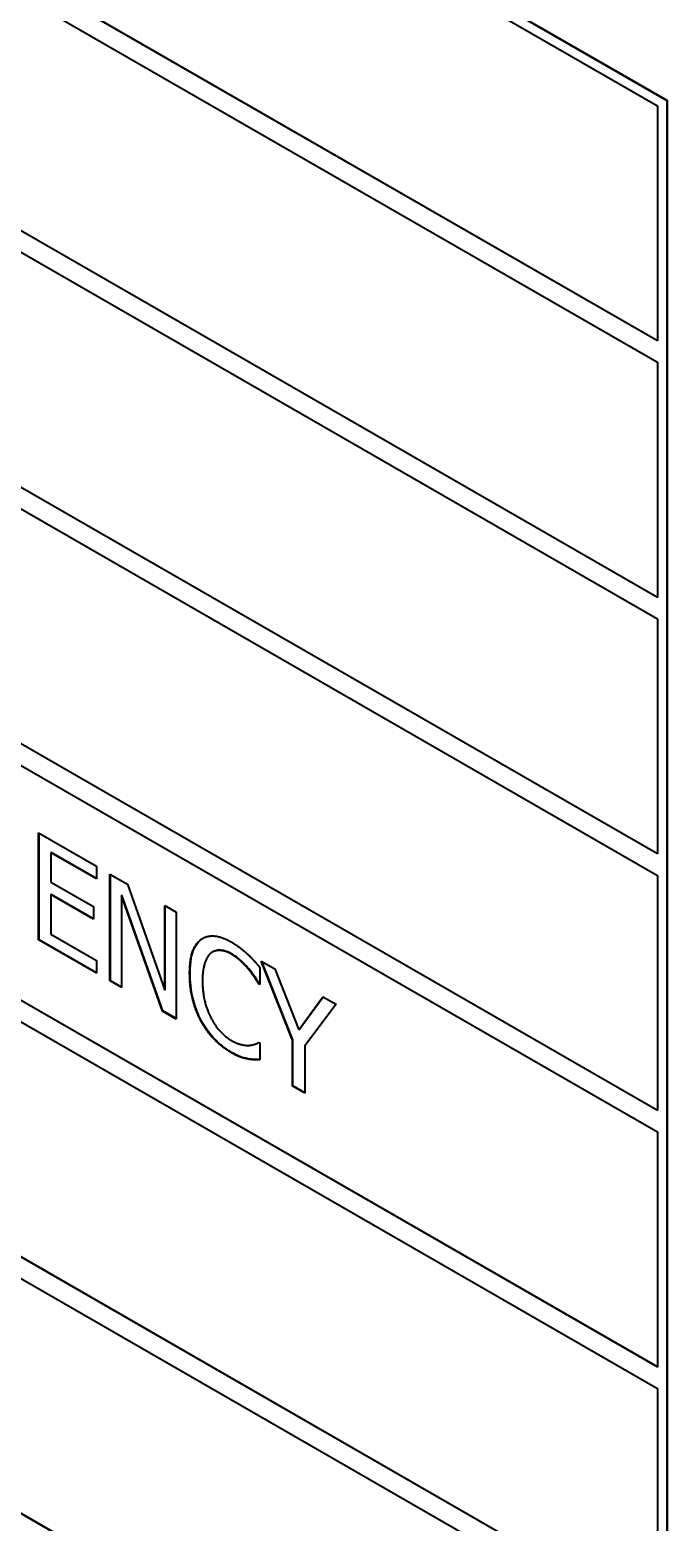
# Model space of a CAD drawing. Header units: millimetres. Extents: x 0 to 3364, y 0 to 2376.
# Drawn here: x 2981.75 to 2987.84, y 1895.38 to 1909.65 of the extents above; entities that cross this region are included whole.
import ezdxf

# ---------------------------------------------------------------- set-up
doc = ezdxf.new("R2010")
doc.units = ezdxf.units.MM
doc.header["$LTSCALE"] = 4
doc.layers.add('가시적인 것(ISO)', color=3, linetype='Continuous', lineweight=40, true_color=0x00ff00)
doc.layers.add('가시적인 좁은 것(ISO)', color=3, linetype='Continuous', lineweight=35, true_color=0x00ff00)

msp = doc.modelspace()

# ---------------------------------------------------------------- linework, layer by layer
at = {"layer": '가시적인 것(ISO)'}
for p, q in [((2971.9243, 1918.1357), (2987.8342, 1908.9738)), ((2971.9278, 1918.1378), (2987.8377, 1908.9758)), ((2972.0127, 1917.9826), (2987.7458, 1908.9225)), ((2987.7458, 1906.6743), (2972.0127, 1915.7344)), ((2972.0162, 1915.7364), (2987.7458, 1906.6783)), ((2972.0127, 1915.53), (2987.7458, 1906.4699)), ((2987.7458, 1904.2216), (2972.0127, 1913.2817)), ((2972.0162, 1913.2838), (2987.7458, 1904.2257)), ((2972.0127, 1913.0773), (2987.7458, 1904.0172)), ((2987.7458, 1901.769), (2972.0127, 1910.8291)), ((2972.0162, 1910.8311), (2987.7458, 1901.7731)), ((2972.0127, 1910.6247), (2987.7458, 1901.5646)), ((2987.7458, 1908.9225), (2987.7458, 1906.6743)), ((2987.8377, 1908.9758), (2987.8342, 1908.9738)), ((2987.8342, 1908.9738), (2987.8342, 1889.3527)), ((2987.8377, 1908.9758), (2987.8377, 1889.3547)), ((2987.7458, 1899.3163), (2972.0127, 1908.3764)), ((2972.0162, 1908.3785), (2987.7458, 1899.3204)), ((2972.0127, 1908.1721), (2987.7458, 1899.112)), ((2987.7458, 1906.4699), (2987.7458, 1904.2216)), ((2987.7458, 1896.8637), (2972.0127, 1905.9238)), ((2972.0162, 1905.9258), (2987.7458, 1896.8678)), ((2972.0127, 1905.7194), (2987.7458, 1896.6593)), ((2987.7458, 1904.0172), (2987.7458, 1901.769)), ((2987.7458, 1894.4111), (2972.0127, 1903.4712)), ((2972.0162, 1903.4732), (2987.7458, 1894.4151)), ((2972.0127, 1903.2668), (2987.7458, 1894.2067)), ((2981.8305, 1900.9476), (2981.8305, 1901.9695)), ((2981.8305, 1901.9695), (2982.3834, 1901.6511)), ((2981.834, 1900.9496), (2981.834, 1901.9675)), ((2981.9515, 1901.783), (2981.9479, 1901.7809)), ((2982.3834, 1901.5302), (2981.9479, 1901.7809)), ((2981.9479, 1901.7809), (2981.9479, 1901.501)), ((2982.3834, 1901.5342), (2981.9515, 1901.783)), ((2982.3834, 1901.6511), (2982.3834, 1901.5302)), ((2981.9479, 1901.501), (2982.354, 1901.2672)), ((2982.5123, 1900.5549), (2982.5123, 1901.5768)), ((2982.5123, 1901.5768), (2982.6792, 1901.4807)), ((2982.5159, 1900.5569), (2982.5159, 1901.5748)), ((2987.7458, 1901.5646), (2987.7458, 1899.3163)), ((2981.9515, 1901.3822), (2981.9479, 1901.3801)), ((2982.354, 1901.1462), (2981.9479, 1901.3801)), ((2981.9479, 1901.3801), (2981.9479, 1901.0008)), ((2982.354, 1901.1503), (2981.9515, 1901.3822)), ((2982.6255, 1901.375), (2982.6219, 1901.3729)), ((2983.013, 1900.2666), (2982.6219, 1901.3729)), ((2982.6219, 1901.3729), (2982.6219, 1900.4918)), ((2983.0166, 1900.2686), (2982.6255, 1901.375)), ((2982.6792, 1901.4807), (2983.0352, 1900.4666)), ((2982.354, 1901.2672), (2982.354, 1901.1462)), ((2983.0352, 1900.4666), (2983.0352, 1901.2757)), ((2983.0352, 1901.2757), (2983.1448, 1901.2126)), ((2983.0388, 1900.4687), (2983.0388, 1901.2737)), ((2983.1448, 1901.2126), (2983.1448, 1900.1907)), ((2987.7458, 1891.9584), (2972.0127, 1901.0185)), ((2972.0162, 1901.0206), (2987.7458, 1891.9625)), ((2981.834, 1900.9496), (2981.8305, 1900.9476)), ((2982.3834, 1900.6291), (2981.8305, 1900.9476)), ((2982.3834, 1900.6332), (2981.834, 1900.9496)), ((2981.9479, 1901.0008), (2982.3834, 1900.75)), ((2983.4939, 1900.8319), (2983.4904, 1900.8299)), ((2982.3834, 1900.75), (2982.3834, 1900.6291)), ((2983.9442, 1900.6844), (2983.9442, 1900.5204)), ((2984.2565, 1899.9886), (2983.9578, 1900.7444)), ((2983.9578, 1900.7444), (2984.0882, 1900.6694)), ((2984.26, 1899.9906), (2983.9634, 1900.7412)), ((2984.0882, 1900.6694), (2984.3159, 1900.0885)), ((2982.5159, 1900.5569), (2982.5123, 1900.5549)), ((2982.6219, 1900.4918), (2982.5123, 1900.5549)), ((2982.6219, 1900.4959), (2982.5159, 1900.5569)), ((2983.9384, 1900.5278), (2983.9349, 1900.5258)), ((2983.9442, 1900.5204), (2983.9349, 1900.5258)), ((2983.9442, 1900.5245), (2983.9384, 1900.5278)), ((2983.0388, 1900.4687), (2983.0352, 1900.4666)), ((2984.3159, 1900.0885), (2984.548, 1900.4046)), ((2984.3195, 1900.0906), (2984.5494, 1900.4037)), ((2984.548, 1900.4046), (2984.6726, 1900.3328)), ((2983.0166, 1900.2686), (2983.013, 1900.2666)), ((2983.1448, 1900.1907), (2983.013, 1900.2666)), ((2983.1448, 1900.1947), (2983.0166, 1900.2686)), ((2984.6726, 1900.3328), (2984.3739, 1899.935)), ((2984.3195, 1900.0906), (2984.3159, 1900.0885)), ((2983.9356, 1899.9672), (2983.9353, 1899.967)), ((2983.9356, 1899.9672), (2983.9442, 1899.9622)), ((2983.9442, 1899.9622), (2983.9442, 1899.7999)), ((2984.26, 1899.9906), (2984.2565, 1899.9886)), ((2984.2565, 1899.5505), (2984.2565, 1899.9886)), ((2984.26, 1899.5525), (2984.26, 1899.9906)), ((2984.3739, 1899.935), (2984.3739, 1899.4829)), ((2983.8302, 1899.8116), (2983.8267, 1899.8096)), ((2984.26, 1899.5525), (2984.2565, 1899.5505)), ((2984.3739, 1899.4829), (2984.2565, 1899.5505)), ((2984.3739, 1899.4869), (2984.26, 1899.5525)), ((2987.7458, 1899.112), (2987.7458, 1896.8637)), ((2987.7458, 1896.6593), (2987.7458, 1894.4111))]:
    msp.add_line(p, q, dxfattribs=at)
for points, degree in [([(2983.2737, 1900.6266), (2983.2737, 1900.7549), (2983.3303, 1900.9128), (2983.3841, 1900.9523)], 2), ([(2983.3841, 1900.9523), (2983.4371, 1900.9905), (2983.5817, 1900.9792), (2983.6713, 1900.9277)], 2), ([(2983.3876, 1900.9543), (2983.392, 1900.9575), (2983.3964, 1900.9604), (2983.401, 1900.9631)], 3), ([(2983.6713, 1900.9277), (2983.7157, 1900.9021), (2983.7938, 1900.8422), (2983.8267, 1900.8117)], 2), ([(2983.475, 1900.8196), (2983.4378, 1900.7888), (2983.3962, 1900.6546), (2983.3962, 1900.556)], 2), ([(2983.6706, 1900.8121), (2983.614, 1900.8447), (2983.513, 1900.849), (2983.475, 1900.8196)], 2), ([(2983.8353, 1900.6684), (2983.8016, 1900.7093), (2983.7221, 1900.7824), (2983.6706, 1900.8121)], 2), ([(2983.8267, 1900.8117), (2983.8554, 1900.7844), (2983.9148, 1900.7195), (2983.9442, 1900.6844)], 2), ([(2983.9349, 1900.5258), (2983.9191, 1900.5514), (2983.8704, 1900.6258), (2983.8353, 1900.6684)], 2), ([(2983.3848, 1900.1684), (2983.3318, 1900.2652), (2983.2737, 1900.4974), (2983.2737, 1900.6266)], 2), ([(2983.3962, 1900.556), (2983.3962, 1900.4509), (2983.4399, 1900.2741), (2983.4779, 1900.2001)], 2), ([(2983.6691, 1899.8705), (2983.5832, 1899.92), (2983.4378, 1900.0708), (2983.3848, 1900.1684)], 2), ([(2983.4779, 1900.2001), (2983.5151, 1900.1281), (2983.6147, 1900.0195), (2983.6706, 1899.9873)], 2), ([(2983.6706, 1899.9873), (2983.7214, 1899.958), (2983.8081, 1899.9371), (2983.8418, 1899.9392)], 2), ([(2983.8418, 1899.9392), (2983.874, 1899.9422), (2983.922, 1899.9593), (2983.9356, 1899.9672)], 2), ([(2983.8267, 1899.8096), (2983.788, 1899.817), (2983.7221, 1899.84), (2983.6691, 1899.8705)], 2), ([(2983.9442, 1899.7999), (2983.9148, 1899.8011), (2983.8632, 1899.8018), (2983.8267, 1899.8096)], 2)]:
    msp.add_open_spline(points, degree=degree, dxfattribs=at)
for points, knots in [([(2983.2773, 1900.6286), (2983.2773, 1900.7466), (2983.2952, 1900.8092), (2983.3266, 1900.8909), (2983.3525, 1900.9285), (2983.3876, 1900.9543)], [-0.077949546, -0.077949546, -0.077949546, -0.077949546, -0.045004357, -0.045004357, 0, 0, 0, 0]), ([(2983.6741, 1900.8142), (2983.654, 1900.8257), (2983.6342, 1900.8346), (2983.5923, 1900.8473), (2983.5735, 1900.8492), (2983.5345, 1900.8488), (2983.513, 1900.8429), (2983.4939, 1900.8319)], [-0.055754061, -0.055754061, -0.055754061, -0.055754061, -0.043541674, -0.043541674, -0.029538231, -0.029538231, -0.006443211, -0.006443211, -0.006443211, -0.006443211]), ([(2983.8388, 1900.6704), (2983.8073, 1900.7088), (2983.7796, 1900.7349), (2983.7361, 1900.7749), (2983.7046, 1900.7966), (2983.6741, 1900.8142)], [-0.038443548, -0.038443548, -0.038443548, -0.038443548, -0.02591263, -0.02591263, 0, 0, 0, 0]), ([(2983.9384, 1900.5278), (2983.9254, 1900.549), (2983.9119, 1900.5699), (2983.8802, 1900.6183), (2983.8594, 1900.6455), (2983.8388, 1900.6704)], [-0.034806296, -0.034806296, -0.034806296, -0.034806296, -0.019881797, -0.019881797, 0, 0, 0, 0]), ([(2983.3883, 1900.1705), (2983.3701, 1900.2036), (2983.3546, 1900.2376), (2983.3243, 1900.3161), (2983.3132, 1900.3555), (2983.285, 1900.4685), (2983.2773, 1900.5517), (2983.2773, 1900.6286)], [-0.089367682, -0.089367682, -0.089367682, -0.089367682, -0.074910488, -0.074910488, -0.056459149, -0.056459149, 0, 0, 0, 0]), ([(2983.6727, 1899.8726), (2983.6416, 1899.8905), (2983.6107, 1899.9115), (2983.5513, 1899.96), (2983.5229, 1899.9869), (2983.455, 1900.0625), (2983.419, 1900.1139), (2983.3883, 1900.1705)], [-0.089705364, -0.089705364, -0.089705364, -0.089705364, -0.063541558, -0.063541558, -0.038670028, -0.038670028, 0, 0, 0, 0]), ([(2983.8302, 1899.8116), (2983.8068, 1899.8161), (2983.7829, 1899.822), (2983.7334, 1899.8393), (2983.7024, 1899.8554), (2983.6727, 1899.8726)], [-0.049518845, -0.049518845, -0.049518845, -0.049518845, -0.025242968, -0.025242968, 0, 0, 0, 0]), ([(2983.9442, 1899.8021), (2983.9269, 1899.8028), (2983.9097, 1899.8032), (2983.873, 1899.8038), (2983.851, 1899.8072), (2983.8302, 1899.8116)], [-0.034548104, -0.034548104, -0.034548104, -0.034548104, -0.018421588, -0.018421588, 0, 0, 0, 0])]:
    msp.add_open_spline(points, degree=3, knots=knots, dxfattribs=at)
at = {"layer": '가시적인 좁은 것(ISO)'}
for p, q in [((2983.3876, 1900.9543), (2983.3841, 1900.9523)), ((2983.6741, 1900.8142), (2983.6706, 1900.8121)), ((2983.8388, 1900.6704), (2983.8353, 1900.6684)), ((2983.2773, 1900.6286), (2983.2737, 1900.6266)), ((2983.3883, 1900.1705), (2983.3848, 1900.1684)), ((2983.6727, 1899.8726), (2983.6691, 1899.8705))]:
    msp.add_line(p, q, dxfattribs=at)

doc.saveas('drawing.dxf')
